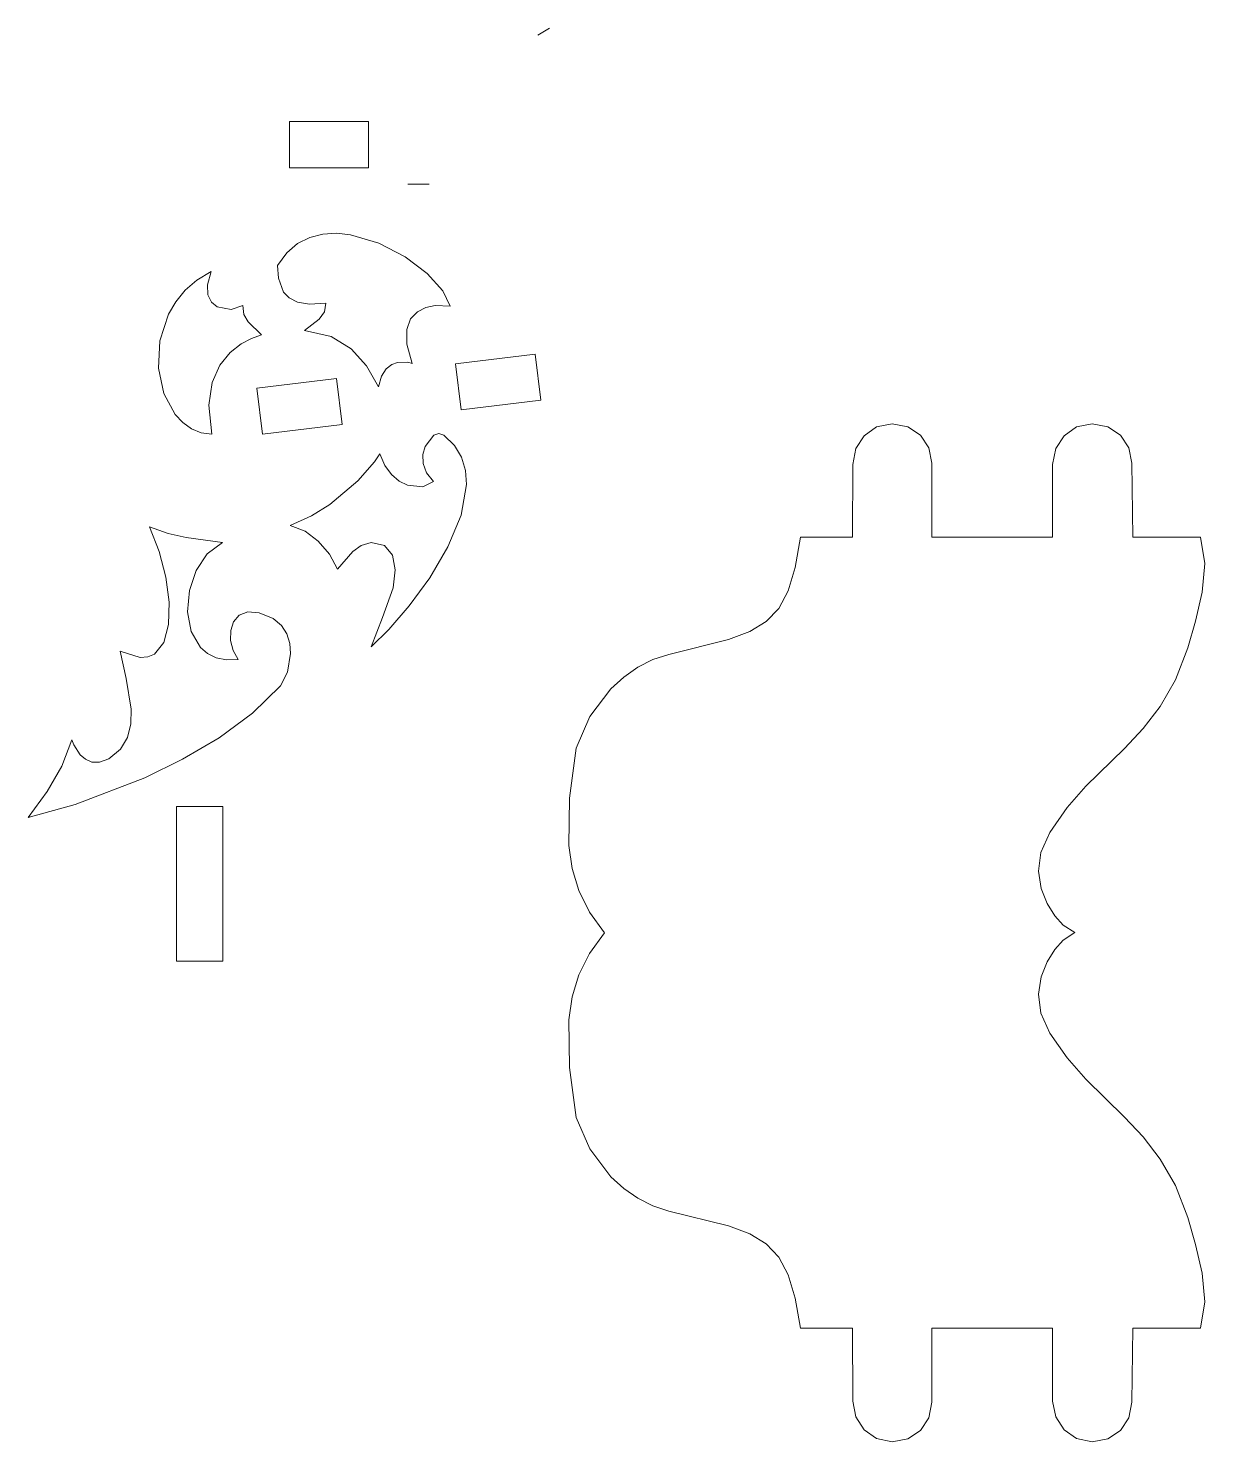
# Model space of a CAD drawing. Header units: millimetres. Extents: x -177 to 176, y -151 to 151.
# Drawn here: x 40.3 to 113.8, y 20.4 to 108.8 of the extents above; entities that cross this region are included whole.
import ezdxf

# ---------------------------------------------------------------- set-up
doc = ezdxf.new("R2010")
doc.units = ezdxf.units.MM
doc.header["$MEASUREMENT"] = 0
doc.layers.add('Camada 1', color=7, linetype='Continuous')
doc.layers.add('layer 1', color=7, linetype='Continuous')

msp = doc.modelspace()

# ---------------------------------------------------------------- linework, layer by layer
at = {"layer": 'Camada 1', "color": 1, "lineweight": 9}
msp.add_open_spline([(105.6952, 52.2707), (105.6952, 52.2707), (104.9719, 52.7441), (104.9719, 52.7441), (104.9719, 52.7441), (104.9719, 52.7441), (104.4567, 53.3242), (104.4567, 53.3242), (104.4567, 53.3242), (104.4567, 53.3242), (103.9652, 54.096), (103.9652, 54.096), (103.9652, 54.096), (103.9652, 54.096), (103.5923, 55.031), (103.5923, 55.031), (103.5923, 55.031), (103.5923, 55.031), (103.4322, 56.1016), (103.4322, 56.1016), (103.4322, 56.1016), (103.4322, 56.1016), (103.5796, 57.2791), (103.5796, 57.2791), (103.5796, 57.2791), (103.5796, 57.2791), (104.1289, 58.5357), (104.1289, 58.5357), (104.1289, 58.5357), (104.1289, 58.5357), (105.2171, 60.0903), (105.2171, 60.0903), (105.2171, 60.0903), (105.2171, 60.0903), (106.3877, 61.4201), (106.3877, 61.4201), (106.3877, 61.4201), (106.3877, 61.4201), (108.8068, 63.791), (108.8068, 63.791), (108.8068, 63.791), (108.8068, 63.791), (109.9695, 65.0248), (109.9695, 65.0248), (109.9695, 65.0248), (109.9695, 65.0248), (111.0439, 66.4195), (111.0439, 66.4195), (111.0439, 66.4195), (111.0439, 66.4195), (111.9872, 68.0711), (111.9872, 68.0711), (111.9872, 68.0711), (111.9872, 68.0711), (112.7567, 70.0762), (112.7567, 70.0762), (112.7567, 70.0762), (112.7567, 70.0762), (113.2501, 71.7568), (113.2501, 71.7568), (113.2501, 71.7568), (113.2501, 71.7568), (113.6615, 73.5552), (113.6615, 73.5552), (113.6615, 73.5552), (113.6615, 73.5552), (113.8198, 75.3452), (113.8198, 75.3452), (113.8198, 75.3452), (113.8198, 75.3452), (113.5535, 77.0003), (113.5535, 77.0003), (113.5535, 77.0003), (113.5535, 77.0003), (109.3219, 76.9961), (109.3219, 76.9961), (109.3219, 76.9961), (109.3219, 76.9961), (109.2569, 81.62), (109.2569, 81.62), (109.2569, 81.62), (109.2569, 81.62), (109.068, 82.5987), (109.068, 82.5987), (109.068, 82.5987), (109.068, 82.5987), (108.5469, 83.383), (108.5469, 83.383), (108.5469, 83.383), (108.5469, 83.383), (107.7625, 83.9042), (107.7625, 83.9042), (107.7625, 83.9042), (107.7625, 83.9042), (106.7841, 84.0933), (106.7841, 84.0933), (106.7841, 84.0933), (106.7841, 84.0933), (105.8053, 83.8935), (105.8053, 83.8935), (105.8053, 83.8935), (105.8053, 83.8935), (105.0211, 83.3486), (105.0211, 83.3486), (105.0211, 83.3486), (105.0211, 83.3486), (104.5001, 82.5408), (104.5001, 82.5408), (104.5001, 82.5408), (104.5001, 82.5408), (104.311, 81.5515), (104.311, 81.5515), (104.311, 81.5515), (104.311, 81.5515), (104.311, 77.0003), (104.311, 77.0003), (104.311, 77.0003), (104.311, 77.0003), (96.7546, 77.0003), (96.7546, 77.0003), (96.7546, 77.0003), (96.7546, 77.0003), (96.7546, 81.62), (96.7546, 81.62), (96.7546, 81.62), (96.7546, 81.62), (96.5658, 82.5987), (96.5658, 82.5987), (96.5658, 82.5987), (96.5658, 82.5987), (96.0446, 83.383), (96.0446, 83.383), (96.0446, 83.383), (96.0446, 83.383), (95.2605, 83.9042), (95.2605, 83.9042), (95.2605, 83.9042), (95.2605, 83.9042), (94.2816, 84.0933), (94.2816, 84.0933), (94.2816, 84.0933), (94.2816, 84.0933), (93.3032, 83.8935), (93.3032, 83.8935), (93.3032, 83.8935), (93.3032, 83.8935), (92.5188, 83.3486), (92.5188, 83.3486), (92.5188, 83.3486), (92.5188, 83.3486), (91.9978, 82.5408), (91.9978, 82.5408), (91.9978, 82.5408), (91.9978, 82.5408), (91.8089, 81.5515), (91.8089, 81.5515), (91.8089, 81.5515), (91.8089, 81.5515), (91.7916, 77.0003), (91.7916, 77.0003), (91.7916, 77.0003), (91.7916, 77.0003), (88.5492, 77.0003), (88.5492, 77.0003), (88.5492, 77.0003), (88.5492, 77.0003), (88.2164, 75.1098), (88.2164, 75.1098), (88.2164, 75.1098), (88.2164, 75.1098), (87.781, 73.6498), (87.781, 73.6498), (87.781, 73.6498), (87.781, 73.6498), (87.1944, 72.5442), (87.1944, 72.5442), (87.1944, 72.5442), (87.1944, 72.5442), (86.4086, 71.7172), (86.4086, 71.7172), (86.4086, 71.7172), (86.4086, 71.7172), (85.3751, 71.092), (85.3751, 71.092), (85.3751, 71.092), (85.3751, 71.092), (84.0457, 70.5921), (84.0457, 70.5921), (84.0457, 70.5921), (84.0457, 70.5921), (80.3061, 69.6642), (80.3061, 69.6642), (80.3061, 69.6642), (80.3061, 69.6642), (79.3108, 69.3466), (79.3108, 69.3466), (79.3108, 69.3466), (79.3108, 69.3466), (78.3677, 68.8689), (78.3677, 68.8689), (78.3677, 68.8689), (78.3677, 68.8689), (77.4897, 68.252), (77.4897, 68.252), (77.4897, 68.252), (77.4897, 68.252), (76.6888, 67.5169), (76.6888, 67.5169), (76.6888, 67.5169), (76.6888, 67.5169), (75.3689, 65.7753), (75.3689, 65.7753), (75.3689, 65.7753), (75.3689, 65.7753), (74.5083, 63.8113), (74.5083, 63.8113), (74.5083, 63.8113), (74.5083, 63.8113), (74.1075, 60.6857), (74.1075, 60.6857), (74.1075, 60.6857), (74.1075, 60.6857), (74.0619, 57.7082), (74.0619, 57.7082), (74.0619, 57.7082), (74.0619, 57.7082), (74.2707, 56.2802), (74.2707, 56.2802), (74.2707, 56.2802), (74.2707, 56.2802), (74.6859, 54.8955), (74.6859, 54.8955), (74.6859, 54.8955), (74.6859, 54.8955), (75.3475, 53.5563), (75.3475, 53.5563), (75.3475, 53.5563), (75.3475, 53.5563), (76.2943, 52.2644), (76.2943, 52.2644), (76.2943, 52.2644), (76.2943, 52.2644), (75.3475, 50.9721), (75.3475, 50.9721), (75.3475, 50.9721), (75.3475, 50.9721), (74.6859, 49.6316), (74.6859, 49.6316), (74.6859, 49.6316), (74.6859, 49.6316), (74.2707, 48.2452), (74.2707, 48.2452), (74.2707, 48.2452), (74.2707, 48.2452), (74.0619, 46.8153), (74.0619, 46.8153), (74.0619, 46.8153), (74.0619, 46.8153), (74.1075, 43.8342), (74.1075, 43.8342), (74.1075, 43.8342), (74.1075, 43.8342), (74.5083, 40.7067), (74.5083, 40.7067), (74.5083, 40.7067), (74.5083, 40.7067), (75.3689, 38.7427), (75.3689, 38.7427), (75.3689, 38.7427), (75.3689, 38.7427), (76.6888, 37.0012), (76.6888, 37.0012), (76.6888, 37.0012), (76.6888, 37.0012), (77.4897, 36.2661), (77.4897, 36.2661), (77.4897, 36.2661), (77.4897, 36.2661), (78.3677, 35.6494), (78.3677, 35.6494), (78.3677, 35.6494), (78.3677, 35.6494), (79.3108, 35.1716), (79.3108, 35.1716), (79.3108, 35.1716), (79.3108, 35.1716), (80.3061, 34.854), (80.3061, 34.854), (80.3061, 34.854), (80.3061, 34.854), (84.0457, 33.9262), (84.0457, 33.9262), (84.0457, 33.9262), (84.0457, 33.9262), (85.3751, 33.4263), (85.3751, 33.4263), (85.3751, 33.4263), (85.3751, 33.4263), (86.4086, 32.8011), (86.4086, 32.8011), (86.4086, 32.8011), (86.4086, 32.8011), (87.1944, 31.9739), (87.1944, 31.9739), (87.1944, 31.9739), (87.1944, 31.9739), (87.781, 30.8685), (87.781, 30.8685), (87.781, 30.8685), (87.781, 30.8685), (88.2164, 29.4084), (88.2164, 29.4084), (88.2164, 29.4084), (88.2164, 29.4084), (88.5492, 27.5177), (88.5492, 27.5177), (88.5492, 27.5177), (88.5492, 27.5177), (91.7916, 27.5177), (91.7916, 27.5177), (91.7916, 27.5177), (91.7916, 27.5177), (91.8089, 22.9667), (91.8089, 22.9667), (91.8089, 22.9667), (91.8089, 22.9667), (91.9978, 21.9775), (91.9978, 21.9775), (91.9978, 21.9775), (91.9978, 21.9775), (92.5188, 21.1695), (92.5188, 21.1695), (92.5188, 21.1695), (92.5188, 21.1695), (93.3032, 20.6249), (93.3032, 20.6249), (93.3032, 20.6249), (93.3032, 20.6249), (94.2816, 20.425), (94.2816, 20.425), (94.2816, 20.425), (94.2816, 20.425), (95.2605, 20.614), (95.2605, 20.614), (95.2605, 20.614), (95.2605, 20.614), (96.0446, 21.135), (96.0446, 21.135), (96.0446, 21.135), (96.0446, 21.135), (96.5658, 21.9195), (96.5658, 21.9195), (96.5658, 21.9195), (96.5658, 21.9195), (96.7546, 22.898), (96.7546, 22.898), (96.7546, 22.898), (96.7546, 22.898), (96.7546, 27.5177), (96.7546, 27.5177), (96.7546, 27.5177), (96.7546, 27.5177), (104.311, 27.5177), (104.311, 27.5177), (104.311, 27.5177), (104.311, 27.5177), (104.311, 22.9667), (104.311, 22.9667), (104.311, 22.9667), (104.311, 22.9667), (104.5001, 21.9775), (104.5001, 21.9775), (104.5001, 21.9775), (104.5001, 21.9775), (105.0211, 21.1695), (105.0211, 21.1695), (105.0211, 21.1695), (105.0211, 21.1695), (105.8053, 20.6249), (105.8053, 20.6249), (105.8053, 20.6249), (105.8053, 20.6249), (106.7841, 20.425), (106.7841, 20.425), (106.7841, 20.425), (106.7841, 20.425), (107.7625, 20.614), (107.7625, 20.614), (107.7625, 20.614), (107.7625, 20.614), (108.5469, 21.135), (108.5469, 21.135), (108.5469, 21.135), (108.5469, 21.135), (109.068, 21.9195), (109.068, 21.9195), (109.068, 21.9195), (109.068, 21.9195), (109.2569, 22.898), (109.2569, 22.898), (109.2569, 22.898), (109.2569, 22.898), (109.3219, 27.522), (109.3219, 27.522), (109.3219, 27.522), (109.3219, 27.522), (113.5535, 27.5177), (113.5535, 27.5177), (113.5535, 27.5177), (113.5535, 27.5177), (113.8198, 29.1728), (113.8198, 29.1728), (113.8198, 29.1728), (113.8198, 29.1728), (113.6615, 30.9627), (113.6615, 30.9627), (113.6615, 30.9627), (113.6615, 30.9627), (113.2501, 32.7613), (113.2501, 32.7613), (113.2501, 32.7613), (113.2501, 32.7613), (112.7567, 34.442), (112.7567, 34.442), (112.7567, 34.442), (112.7567, 34.442), (111.9872, 36.4471), (111.9872, 36.4471), (111.9872, 36.4471), (111.9872, 36.4471), (111.0439, 38.0988), (111.0439, 38.0988), (111.0439, 38.0988), (111.0439, 38.0988), (109.9695, 39.4933), (109.9695, 39.4933), (109.9695, 39.4933), (109.9695, 39.4933), (108.8068, 40.7271), (108.8068, 40.7271), (108.8068, 40.7271), (108.8068, 40.7271), (106.3877, 43.0979), (106.3877, 43.0979), (106.3877, 43.0979), (106.3877, 43.0979), (105.2171, 44.4279), (105.2171, 44.4279), (105.2171, 44.4279), (105.2171, 44.4279), (104.1289, 45.9824), (104.1289, 45.9824), (104.1289, 45.9824), (104.1289, 45.9824), (103.5796, 47.24), (103.5796, 47.24), (103.5796, 47.24), (103.5796, 47.24), (103.4322, 48.4202), (103.4322, 48.4202), (103.4322, 48.4202), (103.4322, 48.4202), (103.5923, 49.4944), (103.5923, 49.4944), (103.5923, 49.4944), (103.5923, 49.4944), (103.9652, 50.434), (103.9652, 50.434), (103.9652, 50.434), (103.9652, 50.434), (104.4567, 51.21), (104.4567, 51.21), (104.4567, 51.21), (104.4567, 51.21), (104.9719, 51.794), (104.9719, 51.794), (104.9719, 51.794), (104.9719, 51.794), (105.6952, 52.2707), (105.6952, 52.2707), (105.6952, 52.2707), (105.6952, 52.2707), (105.6952, 52.2707), (105.6952, 52.2707)], degree=3, knots=[0, 0, 0, 0, 0.0081967, 0.0081967, 0.0081967, 0.0081967, 0.0163934, 0.0163934, 0.0163934, 0.0163934, 0.0245902, 0.0245902, 0.0245902, 0.0245902, 0.0327869, 0.0327869, 0.0327869, 0.0327869, 0.0409836, 0.0409836, 0.0409836, 0.0409836, 0.0491803, 0.0491803, 0.0491803, 0.0491803, 0.057377, 0.057377, 0.057377, 0.057377, 0.0655738, 0.0655738, 0.0655738, 0.0655738, 0.0737705, 0.0737705, 0.0737705, 0.0737705, 0.0819672, 0.0819672, 0.0819672, 0.0819672, 0.0901639, 0.0901639, 0.0901639, 0.0901639, 0.0983607, 0.0983607, 0.0983607, 0.0983607, 0.1065574, 0.1065574, 0.1065574, 0.1065574, 0.1147541, 0.1147541, 0.1147541, 0.1147541, 0.1229508, 0.1229508, 0.1229508, 0.1229508, 0.1311475, 0.1311475, 0.1311475, 0.1311475, 0.1393443, 0.1393443, 0.1393443, 0.1393443, 0.147541, 0.147541, 0.147541, 0.147541, 0.1557377, 0.1557377, 0.1557377, 0.1557377, 0.1639344, 0.1639344, 0.1639344, 0.1639344, 0.1721311, 0.1721311, 0.1721311, 0.1721311, 0.1803279, 0.1803279, 0.1803279, 0.1803279, 0.1885246, 0.1885246, 0.1885246, 0.1885246, 0.1967213, 0.1967213, 0.1967213, 0.1967213, 0.204918, 0.204918, 0.204918, 0.204918, 0.2131148, 0.2131148, 0.2131148, 0.2131148, 0.2213115, 0.2213115, 0.2213115, 0.2213115, 0.2295082, 0.2295082, 0.2295082, 0.2295082, 0.2377049, 0.2377049, 0.2377049, 0.2377049, 0.2459016, 0.2459016, 0.2459016, 0.2459016, 0.2540984, 0.2540984, 0.2540984, 0.2540984, 0.2622951, 0.2622951, 0.2622951, 0.2622951, 0.2704918, 0.2704918, 0.2704918, 0.2704918, 0.2786885, 0.2786885, 0.2786885, 0.2786885, 0.2868852, 0.2868852, 0.2868852, 0.2868852, 0.295082, 0.295082, 0.295082, 0.295082, 0.3032787, 0.3032787, 0.3032787, 0.3032787, 0.3114754, 0.3114754, 0.3114754, 0.3114754, 0.3196721, 0.3196721, 0.3196721, 0.3196721, 0.3278689, 0.3278689, 0.3278689, 0.3278689, 0.3360656, 0.3360656, 0.3360656, 0.3360656, 0.3442623, 0.3442623, 0.3442623, 0.3442623, 0.352459, 0.352459, 0.352459, 0.352459, 0.3606557, 0.3606557, 0.3606557, 0.3606557, 0.3688525, 0.3688525, 0.3688525, 0.3688525, 0.3770492, 0.3770492, 0.3770492, 0.3770492, 0.3852459, 0.3852459, 0.3852459, 0.3852459, 0.3934426, 0.3934426, 0.3934426, 0.3934426, 0.4016393, 0.4016393, 0.4016393, 0.4016393, 0.4098361, 0.4098361, 0.4098361, 0.4098361, 0.4180328, 0.4180328, 0.4180328, 0.4180328, 0.4262295, 0.4262295, 0.4262295, 0.4262295, 0.4344262, 0.4344262, 0.4344262, 0.4344262, 0.442623, 0.442623, 0.442623, 0.442623, 0.4508197, 0.4508197, 0.4508197, 0.4508197, 0.4590164, 0.4590164, 0.4590164, 0.4590164, 0.4672131, 0.4672131, 0.4672131, 0.4672131, 0.4754098, 0.4754098, 0.4754098, 0.4754098, 0.4836066, 0.4836066, 0.4836066, 0.4836066, 0.4918033, 0.4918033, 0.4918033, 0.4918033, 0.5, 0.5, 0.5, 0.5, 0.5081967, 0.5081967, 0.5081967, 0.5081967, 0.5163934, 0.5163934, 0.5163934, 0.5163934, 0.5245902, 0.5245902, 0.5245902, 0.5245902, 0.5327869, 0.5327869, 0.5327869, 0.5327869, 0.5409836, 0.5409836, 0.5409836, 0.5409836, 0.5491803, 0.5491803, 0.5491803, 0.5491803, 0.557377, 0.557377, 0.557377, 0.557377, 0.5655738, 0.5655738, 0.5655738, 0.5655738, 0.5737705, 0.5737705, 0.5737705, 0.5737705, 0.5819672, 0.5819672, 0.5819672, 0.5819672, 0.5901639, 0.5901639, 0.5901639, 0.5901639, 0.5983607, 0.5983607, 0.5983607, 0.5983607, 0.6065574, 0.6065574, 0.6065574, 0.6065574, 0.6147541, 0.6147541, 0.6147541, 0.6147541, 0.6229508, 0.6229508, 0.6229508, 0.6229508, 0.6311475, 0.6311475, 0.6311475, 0.6311475, 0.6393443, 0.6393443, 0.6393443, 0.6393443, 0.647541, 0.647541, 0.647541, 0.647541, 0.6557377, 0.6557377, 0.6557377, 0.6557377, 0.6639344, 0.6639344, 0.6639344, 0.6639344, 0.6721311, 0.6721311, 0.6721311, 0.6721311, 0.6803279, 0.6803279, 0.6803279, 0.6803279, 0.6885246, 0.6885246, 0.6885246, 0.6885246, 0.6967213, 0.6967213, 0.6967213, 0.6967213, 0.704918, 0.704918, 0.704918, 0.704918, 0.7131148, 0.7131148, 0.7131148, 0.7131148, 0.7213115, 0.7213115, 0.7213115, 0.7213115, 0.7295082, 0.7295082, 0.7295082, 0.7295082, 0.7377049, 0.7377049, 0.7377049, 0.7377049, 0.7459016, 0.7459016, 0.7459016, 0.7459016, 0.7540984, 0.7540984, 0.7540984, 0.7540984, 0.7622951, 0.7622951, 0.7622951, 0.7622951, 0.7704918, 0.7704918, 0.7704918, 0.7704918, 0.7786885, 0.7786885, 0.7786885, 0.7786885, 0.7868852, 0.7868852, 0.7868852, 0.7868852, 0.795082, 0.795082, 0.795082, 0.795082, 0.8032787, 0.8032787, 0.8032787, 0.8032787, 0.8114754, 0.8114754, 0.8114754, 0.8114754, 0.8196721, 0.8196721, 0.8196721, 0.8196721, 0.8278689, 0.8278689, 0.8278689, 0.8278689, 0.8360656, 0.8360656, 0.8360656, 0.8360656, 0.8442623, 0.8442623, 0.8442623, 0.8442623, 0.852459, 0.852459, 0.852459, 0.852459, 0.8606557, 0.8606557, 0.8606557, 0.8606557, 0.8688525, 0.8688525, 0.8688525, 0.8688525, 0.8770492, 0.8770492, 0.8770492, 0.8770492, 0.8852459, 0.8852459, 0.8852459, 0.8852459, 0.8934426, 0.8934426, 0.8934426, 0.8934426, 0.9016393, 0.9016393, 0.9016393, 0.9016393, 0.9098361, 0.9098361, 0.9098361, 0.9098361, 0.9180328, 0.9180328, 0.9180328, 0.9180328, 0.9262295, 0.9262295, 0.9262295, 0.9262295, 0.9344262, 0.9344262, 0.9344262, 0.9344262, 0.942623, 0.942623, 0.942623, 0.942623, 0.9508197, 0.9508197, 0.9508197, 0.9508197, 0.9590164, 0.9590164, 0.9590164, 0.9590164, 0.9672131, 0.9672131, 0.9672131, 0.9672131, 0.9754098, 0.9754098, 0.9754098, 0.9754098, 0.9836066, 0.9836066, 0.9836066, 0.9836066, 1, 1, 1, 1], dxfattribs=at)
at = {"layer": 'layer 1', "color": 1, "lineweight": 9}
for points in [[(72.1301, 108.3915), (72.1301, 108.3915), (72.8443, 108.8312), (72.8443, 108.8312)], [(63.9976, 99.078), (63.9976, 99.078), (65.3165, 99.078), (65.3165, 99.078)]]:
    msp.add_open_spline(points, degree=3, dxfattribs=at)
for points, knots in [([(56.594, 100.099), (56.594, 100.099), (61.5378, 100.099), (61.5378, 100.099), (61.5378, 100.099), (61.5378, 100.099), (61.5378, 102.9955), (61.5378, 102.9955), (61.5378, 102.9955), (61.5378, 102.9955), (56.594, 102.9955), (56.594, 102.9955), (56.594, 102.9955), (56.594, 102.9955), (56.594, 100.099), (56.594, 100.099), (56.594, 100.099), (56.594, 100.099), (56.594, 100.099), (56.594, 100.099)], [0, 0, 0, 0, 0.1666667, 0.1666667, 0.1666667, 0.1666667, 0.3333333, 0.3333333, 0.3333333, 0.3333333, 0.5, 0.5, 0.5, 0.5, 0.6666667, 0.6666667, 0.6666667, 0.6666667, 1, 1, 1, 1]), ([(57.5413, 89.929), (57.5413, 89.929), (59.1914, 89.5433), (59.1914, 89.5433), (59.1914, 89.5433), (59.1914, 89.5433), (60.4481, 88.7832), (60.4481, 88.7832), (60.4481, 88.7832), (60.4481, 88.7832), (61.4054, 87.7171), (61.4054, 87.7171), (61.4054, 87.7171), (61.4054, 87.7171), (62.1568, 86.4123), (62.1568, 86.4123), (62.1568, 86.4123), (62.1568, 86.4123), (62.3514, 87.082), (62.3514, 87.082), (62.3514, 87.082), (62.3514, 87.082), (62.6398, 87.532), (62.6398, 87.532), (62.6398, 87.532), (62.6398, 87.532), (62.9849, 87.8023), (62.9849, 87.8023), (62.9849, 87.8023), (62.9849, 87.8023), (63.35, 87.9335), (63.35, 87.9335), (63.35, 87.9335), (63.35, 87.9335), (63.9928, 87.9384), (63.9928, 87.9384), (63.9928, 87.9384), (63.9928, 87.9384), (64.2723, 87.8686), (64.2723, 87.8686), (64.2723, 87.8686), (64.2723, 87.8686), (63.9324, 89.0691), (63.9324, 89.0691), (63.9324, 89.0691), (63.9324, 89.0691), (63.9214, 89.9848), (63.9214, 89.9848), (63.9214, 89.9848), (63.9214, 89.9848), (64.1656, 90.6506), (64.1656, 90.6506), (64.1656, 90.6506), (64.1656, 90.6506), (64.5911, 91.1011), (64.5911, 91.1011), (64.5911, 91.1011), (64.5911, 91.1011), (65.1248, 91.3705), (65.1248, 91.3705), (65.1248, 91.3705), (65.1248, 91.3705), (65.6925, 91.4939), (65.6925, 91.4939), (65.6925, 91.4939), (65.6925, 91.4939), (66.6352, 91.4401), (66.6352, 91.4401), (66.6352, 91.4401), (66.6352, 91.4401), (66.19, 92.4106), (66.19, 92.4106), (66.19, 92.4106), (66.19, 92.4106), (65.2033, 93.4924), (65.2033, 93.4924), (65.2033, 93.4924), (65.2033, 93.4924), (63.8168, 94.5371), (63.8168, 94.5371), (63.8168, 94.5371), (63.8168, 94.5371), (62.1718, 95.3957), (62.1718, 95.3957), (62.1718, 95.3957), (62.1718, 95.3957), (60.41, 95.9195), (60.41, 95.9195), (60.41, 95.9195), (60.41, 95.9195), (59.5294, 96.0094), (59.5294, 96.0094), (59.5294, 96.0094), (59.5294, 96.0094), (58.6727, 95.9597), (58.6727, 95.9597), (58.6727, 95.9597), (58.6727, 95.9597), (57.8575, 95.7522), (57.8575, 95.7522), (57.8575, 95.7522), (57.8575, 95.7522), (57.1015, 95.368), (57.1015, 95.368), (57.1015, 95.368), (57.1015, 95.368), (56.4224, 94.7886), (56.4224, 94.7886), (56.4224, 94.7886), (56.4224, 94.7886), (55.8379, 93.9953), (55.8379, 93.9953), (55.8379, 93.9953), (55.8379, 93.9953), (55.9011, 93.1951), (55.9011, 93.1951), (55.9011, 93.1951), (55.9011, 93.1951), (56.2171, 92.324), (56.2171, 92.324), (56.2171, 92.324), (56.2171, 92.324), (56.5677, 91.9607), (56.5677, 91.9607), (56.5677, 91.9607), (56.5677, 91.9607), (57.0991, 91.698), (57.0991, 91.698), (57.0991, 91.698), (57.0991, 91.698), (57.8501, 91.5753), (57.8501, 91.5753), (57.8501, 91.5753), (57.8501, 91.5753), (58.86, 91.6325), (58.86, 91.6325), (58.86, 91.6325), (58.86, 91.6325), (58.7777, 91.092), (58.7777, 91.092), (58.7777, 91.092), (58.7777, 91.092), (58.448, 90.6468), (58.448, 90.6468), (58.448, 90.6468), (58.448, 90.6468), (57.5413, 89.929), (57.5413, 89.929), (57.5413, 89.929), (57.5413, 89.929), (57.5413, 89.929), (57.5413, 89.929)], [0, 0, 0, 0, 0.025641, 0.025641, 0.025641, 0.025641, 0.0512821, 0.0512821, 0.0512821, 0.0512821, 0.0769231, 0.0769231, 0.0769231, 0.0769231, 0.1025641, 0.1025641, 0.1025641, 0.1025641, 0.1282051, 0.1282051, 0.1282051, 0.1282051, 0.1538462, 0.1538462, 0.1538462, 0.1538462, 0.1794872, 0.1794872, 0.1794872, 0.1794872, 0.2051282, 0.2051282, 0.2051282, 0.2051282, 0.2307692, 0.2307692, 0.2307692, 0.2307692, 0.2564103, 0.2564103, 0.2564103, 0.2564103, 0.2820513, 0.2820513, 0.2820513, 0.2820513, 0.3076923, 0.3076923, 0.3076923, 0.3076923, 0.3333333, 0.3333333, 0.3333333, 0.3333333, 0.3589744, 0.3589744, 0.3589744, 0.3589744, 0.3846154, 0.3846154, 0.3846154, 0.3846154, 0.4102564, 0.4102564, 0.4102564, 0.4102564, 0.4358974, 0.4358974, 0.4358974, 0.4358974, 0.4615385, 0.4615385, 0.4615385, 0.4615385, 0.4871795, 0.4871795, 0.4871795, 0.4871795, 0.5128205, 0.5128205, 0.5128205, 0.5128205, 0.5384615, 0.5384615, 0.5384615, 0.5384615, 0.5641026, 0.5641026, 0.5641026, 0.5641026, 0.5897436, 0.5897436, 0.5897436, 0.5897436, 0.6153846, 0.6153846, 0.6153846, 0.6153846, 0.6410256, 0.6410256, 0.6410256, 0.6410256, 0.6666667, 0.6666667, 0.6666667, 0.6666667, 0.6923077, 0.6923077, 0.6923077, 0.6923077, 0.7179487, 0.7179487, 0.7179487, 0.7179487, 0.7435897, 0.7435897, 0.7435897, 0.7435897, 0.7692308, 0.7692308, 0.7692308, 0.7692308, 0.7948718, 0.7948718, 0.7948718, 0.7948718, 0.8205128, 0.8205128, 0.8205128, 0.8205128, 0.8461538, 0.8461538, 0.8461538, 0.8461538, 0.8717949, 0.8717949, 0.8717949, 0.8717949, 0.8974359, 0.8974359, 0.8974359, 0.8974359, 0.9230769, 0.9230769, 0.9230769, 0.9230769, 0.9487179, 0.9487179, 0.9487179, 0.9487179, 1, 1, 1, 1]), ([(54.8488, 89.6544), (54.8488, 89.6544), (54.0005, 90.4613), (54.0005, 90.4613), (54.0005, 90.4613), (54.0005, 90.4613), (53.74, 90.9255), (53.74, 90.9255), (53.74, 90.9255), (53.74, 90.9255), (53.6674, 91.4951), (53.6674, 91.4951), (53.6674, 91.4951), (53.6674, 91.4951), (52.9548, 91.2397), (52.9548, 91.2397), (52.9548, 91.2397), (52.9548, 91.2397), (52.0734, 91.4136), (52.0734, 91.4136), (52.0734, 91.4136), (52.0734, 91.4136), (51.7167, 91.7053), (51.7167, 91.7053), (51.7167, 91.7053), (51.7167, 91.7053), (51.4945, 92.1571), (51.4945, 92.1571), (51.4945, 92.1571), (51.4945, 92.1571), (51.4657, 92.7864), (51.4657, 92.7864), (51.4657, 92.7864), (51.4657, 92.7864), (51.6893, 93.6106), (51.6893, 93.6106), (51.6893, 93.6106), (51.6893, 93.6106), (50.8076, 93.0774), (50.8076, 93.0774), (50.8076, 93.0774), (50.8076, 93.0774), (50.073, 92.4437), (50.073, 92.4437), (50.073, 92.4437), (50.073, 92.4437), (49.4797, 91.7282), (49.4797, 91.7282), (49.4797, 91.7282), (49.4797, 91.7282), (49.021, 90.9497), (49.021, 90.9497), (49.021, 90.9497), (49.021, 90.9497), (48.4823, 89.2767), (48.4823, 89.2767), (48.4823, 89.2767), (48.4823, 89.2767), (48.4073, 87.5741), (48.4073, 87.5741), (48.4073, 87.5741), (48.4073, 87.5741), (48.7462, 85.9908), (48.7462, 85.9908), (48.7462, 85.9908), (48.7462, 85.9908), (49.4487, 84.6756), (49.4487, 84.6756), (49.4487, 84.6756), (49.4487, 84.6756), (49.9208, 84.1652), (49.9208, 84.1652), (49.9208, 84.1652), (49.9208, 84.1652), (50.4647, 83.7775), (50.4647, 83.7775), (50.4647, 83.7775), (50.4647, 83.7775), (51.0746, 83.5313), (51.0746, 83.5313), (51.0746, 83.5313), (51.0746, 83.5313), (51.7444, 83.4453), (51.7444, 83.4453), (51.7444, 83.4453), (51.7444, 83.4453), (51.5594, 85.2498), (51.5594, 85.2498), (51.5594, 85.2498), (51.5594, 85.2498), (51.7615, 86.6751), (51.7615, 86.6751), (51.7615, 86.6751), (51.7615, 86.6751), (52.2393, 87.7637), (52.2393, 87.7637), (52.2393, 87.7637), (52.2393, 87.7637), (52.8807, 88.5584), (52.8807, 88.5584), (52.8807, 88.5584), (52.8807, 88.5584), (53.5742, 89.1021), (53.5742, 89.1021), (53.5742, 89.1021), (53.5742, 89.1021), (54.2078, 89.4375), (54.2078, 89.4375), (54.2078, 89.4375), (54.2078, 89.4375), (54.8488, 89.6544), (54.8488, 89.6544), (54.8488, 89.6544), (54.8488, 89.6544), (54.8488, 89.6544), (54.8488, 89.6544)], [0, 0, 0, 0, 0.0333333, 0.0333333, 0.0333333, 0.0333333, 0.0666667, 0.0666667, 0.0666667, 0.0666667, 0.1, 0.1, 0.1, 0.1, 0.1333333, 0.1333333, 0.1333333, 0.1333333, 0.1666667, 0.1666667, 0.1666667, 0.1666667, 0.2, 0.2, 0.2, 0.2, 0.2333333, 0.2333333, 0.2333333, 0.2333333, 0.2666667, 0.2666667, 0.2666667, 0.2666667, 0.3, 0.3, 0.3, 0.3, 0.3333333, 0.3333333, 0.3333333, 0.3333333, 0.3666667, 0.3666667, 0.3666667, 0.3666667, 0.4, 0.4, 0.4, 0.4, 0.4333333, 0.4333333, 0.4333333, 0.4333333, 0.4666667, 0.4666667, 0.4666667, 0.4666667, 0.5, 0.5, 0.5, 0.5, 0.5333333, 0.5333333, 0.5333333, 0.5333333, 0.5666667, 0.5666667, 0.5666667, 0.5666667, 0.6, 0.6, 0.6, 0.6, 0.6333333, 0.6333333, 0.6333333, 0.6333333, 0.6666667, 0.6666667, 0.6666667, 0.6666667, 0.7, 0.7, 0.7, 0.7, 0.7333333, 0.7333333, 0.7333333, 0.7333333, 0.7666667, 0.7666667, 0.7666667, 0.7666667, 0.8, 0.8, 0.8, 0.8, 0.8333333, 0.8333333, 0.8333333, 0.8333333, 0.8666667, 0.8666667, 0.8666667, 0.8666667, 0.9, 0.9, 0.9, 0.9, 0.9333333, 0.9333333, 0.9333333, 0.9333333, 1, 1, 1, 1]), ([(71.9575, 88.452), (71.9575, 88.452), (66.9835, 87.8421), (66.9835, 87.8421), (66.9835, 87.8421), (66.9835, 87.8421), (67.3362, 84.9667), (67.3362, 84.9667), (67.3362, 84.9667), (67.3362, 84.9667), (72.3101, 85.5766), (72.3101, 85.5766), (72.3101, 85.5766), (72.3101, 85.5766), (71.9575, 88.452), (71.9575, 88.452), (71.9575, 88.452), (71.9575, 88.452), (71.9575, 88.452), (71.9575, 88.452)], [0, 0, 0, 0, 0.1666667, 0.1666667, 0.1666667, 0.1666667, 0.3333333, 0.3333333, 0.3333333, 0.3333333, 0.5, 0.5, 0.5, 0.5, 0.6666667, 0.6666667, 0.6666667, 0.6666667, 1, 1, 1, 1]), ([(59.5309, 86.9281), (59.5309, 86.9281), (54.5572, 86.3183), (54.5572, 86.3183), (54.5572, 86.3183), (54.5572, 86.3183), (54.9097, 83.443), (54.9097, 83.443), (54.9097, 83.443), (54.9097, 83.443), (59.8836, 84.0528), (59.8836, 84.0528), (59.8836, 84.0528), (59.8836, 84.0528), (59.5309, 86.9281), (59.5309, 86.9281), (59.5309, 86.9281), (59.5309, 86.9281), (59.5309, 86.9281), (59.5309, 86.9281)], [0, 0, 0, 0, 0.1666667, 0.1666667, 0.1666667, 0.1666667, 0.3333333, 0.3333333, 0.3333333, 0.3333333, 0.5, 0.5, 0.5, 0.5, 0.6666667, 0.6666667, 0.6666667, 0.6666667, 1, 1, 1, 1]), ([(56.6346, 77.7306), (56.6346, 77.7306), (57.5656, 77.3791), (57.5656, 77.3791), (57.5656, 77.3791), (57.5656, 77.3791), (58.3964, 76.7519), (58.3964, 76.7519), (58.3964, 76.7519), (58.3964, 76.7519), (59.0879, 75.934), (59.0879, 75.934), (59.0879, 75.934), (59.0879, 75.934), (59.6018, 75.0107), (59.6018, 75.0107), (59.6018, 75.0107), (59.6018, 75.0107), (60.5531, 76.1131), (60.5531, 76.1131), (60.5531, 76.1131), (60.5531, 76.1131), (61.0738, 76.4904), (61.0738, 76.4904), (61.0738, 76.4904), (61.0738, 76.4904), (61.69, 76.659), (61.69, 76.659), (61.69, 76.659), (61.69, 76.659), (62.5247, 76.477), (62.5247, 76.477), (62.5247, 76.477), (62.5247, 76.477), (63.0265, 75.8765), (63.0265, 75.8765), (63.0265, 75.8765), (63.0265, 75.8765), (63.2045, 74.9596), (63.2045, 74.9596), (63.2045, 74.9596), (63.2045, 74.9596), (63.0673, 73.8283), (63.0673, 73.8283), (63.0673, 73.8283), (63.0673, 73.8283), (62.4088, 71.9803), (62.4088, 71.9803), (62.4088, 71.9803), (62.4088, 71.9803), (61.69, 70.1477), (61.69, 70.1477), (61.69, 70.1477), (61.69, 70.1477), (62.7982, 71.2177), (62.7982, 71.2177), (62.7982, 71.2177), (62.7982, 71.2177), (64.0779, 72.6979), (64.0779, 72.6979), (64.0779, 72.6979), (64.0779, 72.6979), (65.3662, 74.4668), (65.3662, 74.4668), (65.3662, 74.4668), (65.3662, 74.4668), (66.5009, 76.4029), (66.5009, 76.4029), (66.5009, 76.4029), (66.5009, 76.4029), (67.3194, 78.3847), (67.3194, 78.3847), (67.3194, 78.3847), (67.3194, 78.3847), (67.6587, 80.2909), (67.6587, 80.2909), (67.6587, 80.2909), (67.6587, 80.2909), (67.5981, 81.1774), (67.5981, 81.1774), (67.5981, 81.1774), (67.5981, 81.1774), (67.3567, 81.9998), (67.3567, 81.9998), (67.3567, 81.9998), (67.3567, 81.9998), (66.9142, 82.7424), (66.9142, 82.7424), (66.9142, 82.7424), (66.9142, 82.7424), (66.2505, 83.3898), (66.2505, 83.3898), (66.2505, 83.3898), (66.2505, 83.3898), (65.9368, 83.4923), (65.9368, 83.4923), (65.9368, 83.4923), (65.9368, 83.4923), (65.608, 83.3808), (65.608, 83.3808), (65.608, 83.3808), (65.608, 83.3808), (65.068, 82.6768), (65.068, 82.6768), (65.068, 82.6768), (65.068, 82.6768), (64.9376, 82.1653), (64.9376, 82.1653), (64.9376, 82.1653), (64.9376, 82.1653), (64.9544, 81.6016), (64.9544, 81.6016), (64.9544, 81.6016), (64.9544, 81.6016), (65.1588, 81.0256), (65.1588, 81.0256), (65.1588, 81.0256), (65.1588, 81.0256), (65.5912, 80.4779), (65.5912, 80.4779), (65.5912, 80.4779), (65.5912, 80.4779), (64.9328, 80.1493), (64.9328, 80.1493), (64.9328, 80.1493), (64.9328, 80.1493), (63.9683, 80.2614), (63.9683, 80.2614), (63.9683, 80.2614), (63.9683, 80.2614), (63.4586, 80.5137), (63.4586, 80.5137), (63.4586, 80.5137), (63.4586, 80.5137), (62.9772, 80.9141), (62.9772, 80.9141), (62.9772, 80.9141), (62.9772, 80.9141), (62.5592, 81.4751), (62.5592, 81.4751), (62.5592, 81.4751), (62.5592, 81.4751), (62.2394, 82.2088), (62.2394, 82.2088), (62.2394, 82.2088), (62.2394, 82.2088), (61.9011, 81.7136), (61.9011, 81.7136), (61.9011, 81.7136), (61.9011, 81.7136), (60.8704, 80.5153), (60.8704, 80.5153), (60.8704, 80.5153), (60.8704, 80.5153), (59.1231, 79.0442), (59.1231, 79.0442), (59.1231, 79.0442), (59.1231, 79.0442), (57.9729, 78.3408), (57.9729, 78.3408), (57.9729, 78.3408), (57.9729, 78.3408), (56.6346, 77.7306), (56.6346, 77.7306), (56.6346, 77.7306), (56.6346, 77.7306), (56.6346, 77.7306), (56.6346, 77.7306)], [0, 0, 0, 0, 0.0232558, 0.0232558, 0.0232558, 0.0232558, 0.0465116, 0.0465116, 0.0465116, 0.0465116, 0.0697674, 0.0697674, 0.0697674, 0.0697674, 0.0930233, 0.0930233, 0.0930233, 0.0930233, 0.1162791, 0.1162791, 0.1162791, 0.1162791, 0.1395349, 0.1395349, 0.1395349, 0.1395349, 0.1627907, 0.1627907, 0.1627907, 0.1627907, 0.1860465, 0.1860465, 0.1860465, 0.1860465, 0.2093023, 0.2093023, 0.2093023, 0.2093023, 0.2325581, 0.2325581, 0.2325581, 0.2325581, 0.255814, 0.255814, 0.255814, 0.255814, 0.2790698, 0.2790698, 0.2790698, 0.2790698, 0.3023256, 0.3023256, 0.3023256, 0.3023256, 0.3255814, 0.3255814, 0.3255814, 0.3255814, 0.3488372, 0.3488372, 0.3488372, 0.3488372, 0.372093, 0.372093, 0.372093, 0.372093, 0.3953488, 0.3953488, 0.3953488, 0.3953488, 0.4186047, 0.4186047, 0.4186047, 0.4186047, 0.4418605, 0.4418605, 0.4418605, 0.4418605, 0.4651163, 0.4651163, 0.4651163, 0.4651163, 0.4883721, 0.4883721, 0.4883721, 0.4883721, 0.5116279, 0.5116279, 0.5116279, 0.5116279, 0.5348837, 0.5348837, 0.5348837, 0.5348837, 0.5581395, 0.5581395, 0.5581395, 0.5581395, 0.5813953, 0.5813953, 0.5813953, 0.5813953, 0.6046512, 0.6046512, 0.6046512, 0.6046512, 0.627907, 0.627907, 0.627907, 0.627907, 0.6511628, 0.6511628, 0.6511628, 0.6511628, 0.6744186, 0.6744186, 0.6744186, 0.6744186, 0.6976744, 0.6976744, 0.6976744, 0.6976744, 0.7209302, 0.7209302, 0.7209302, 0.7209302, 0.744186, 0.744186, 0.744186, 0.744186, 0.7674419, 0.7674419, 0.7674419, 0.7674419, 0.7906977, 0.7906977, 0.7906977, 0.7906977, 0.8139535, 0.8139535, 0.8139535, 0.8139535, 0.8372093, 0.8372093, 0.8372093, 0.8372093, 0.8604651, 0.8604651, 0.8604651, 0.8604651, 0.8837209, 0.8837209, 0.8837209, 0.8837209, 0.9069767, 0.9069767, 0.9069767, 0.9069767, 0.9302326, 0.9302326, 0.9302326, 0.9302326, 0.9534884, 0.9534884, 0.9534884, 0.9534884, 1, 1, 1, 1]), ([(47.8431, 77.6482), (47.8431, 77.6482), (48.4457, 76.1147), (48.4457, 76.1147), (48.4457, 76.1147), (48.4457, 76.1147), (48.8633, 74.5087), (48.8633, 74.5087), (48.8633, 74.5087), (48.8633, 74.5087), (49.0695, 72.9466), (49.0695, 72.9466), (49.0695, 72.9466), (49.0695, 72.9466), (49.0376, 71.5449), (49.0376, 71.5449), (49.0376, 71.5449), (49.0376, 71.5449), (48.7413, 70.4199), (48.7413, 70.4199), (48.7413, 70.4199), (48.7413, 70.4199), (48.1542, 69.6888), (48.1542, 69.6888), (48.1542, 69.6888), (48.1542, 69.6888), (47.7433, 69.5072), (47.7433, 69.5072), (47.7433, 69.5072), (47.7433, 69.5072), (47.2502, 69.4675), (47.2502, 69.4675), (47.2502, 69.4675), (47.2502, 69.4675), (46.0023, 69.873), (46.0023, 69.873), (46.0023, 69.873), (46.0023, 69.873), (46.3805, 68.1521), (46.3805, 68.1521), (46.3805, 68.1521), (46.3805, 68.1521), (46.6834, 66.2474), (46.6834, 66.2474), (46.6834, 66.2474), (46.6834, 66.2474), (46.6681, 65.3245), (46.6681, 65.3245), (46.6681, 65.3245), (46.6681, 65.3245), (46.4674, 64.4727), (46.4674, 64.4727), (46.4674, 64.4727), (46.4674, 64.4727), (46.0258, 63.7323), (46.0258, 63.7323), (46.0258, 63.7323), (46.0258, 63.7323), (45.2878, 63.1419), (45.2878, 63.1419), (45.2878, 63.1419), (45.2878, 63.1419), (44.7127, 62.9281), (44.7127, 62.9281), (44.7127, 62.9281), (44.7127, 62.9281), (44.2276, 62.9378), (44.2276, 62.9378), (44.2276, 62.9378), (44.2276, 62.9378), (43.8289, 63.1108), (43.8289, 63.1108), (43.8289, 63.1108), (43.8289, 63.1108), (43.5122, 63.3872), (43.5122, 63.3872), (43.5122, 63.3872), (43.5122, 63.3872), (43.1075, 64.0092), (43.1075, 64.0092), (43.1075, 64.0092), (43.1075, 64.0092), (42.9801, 64.3232), (42.9801, 64.3232), (42.9801, 64.3232), (42.9801, 64.3232), (42.3654, 62.6762), (42.3654, 62.6762), (42.3654, 62.6762), (42.3654, 62.6762), (41.4516, 61.1034), (41.4516, 61.1034), (41.4516, 61.1034), (41.4516, 61.1034), (40.2602, 59.4603), (40.2602, 59.4603), (40.2602, 59.4603), (40.2602, 59.4603), (43.1858, 60.271), (43.1858, 60.271), (43.1858, 60.271), (43.1858, 60.271), (47.5423, 61.9588), (47.5423, 61.9588), (47.5423, 61.9588), (47.5423, 61.9588), (49.9041, 63.111), (49.9041, 63.111), (49.9041, 63.111), (49.9041, 63.111), (52.2002, 64.4578), (52.2002, 64.4578), (52.2002, 64.4578), (52.2002, 64.4578), (54.2892, 65.9911), (54.2892, 65.9911), (54.2892, 65.9911), (54.2892, 65.9911), (56.0302, 67.7025), (56.0302, 67.7025), (56.0302, 67.7025), (56.0302, 67.7025), (56.4656, 68.5483), (56.4656, 68.5483), (56.4656, 68.5483), (56.4656, 68.5483), (56.6652, 69.7315), (56.6652, 69.7315), (56.6652, 69.7315), (56.6652, 69.7315), (56.6144, 70.3558), (56.6144, 70.3558), (56.6144, 70.3558), (56.6144, 70.3558), (56.4303, 70.9512), (56.4303, 70.9512), (56.4303, 70.9512), (56.4303, 70.9512), (56.0881, 71.4807), (56.0881, 71.4807), (56.0881, 71.4807), (56.0881, 71.4807), (55.5631, 71.906), (55.5631, 71.906), (55.5631, 71.906), (55.5631, 71.906), (54.6871, 72.2792), (54.6871, 72.2792), (54.6871, 72.2792), (54.6871, 72.2792), (53.9846, 72.3278), (53.9846, 72.3278), (53.9846, 72.3278), (53.9846, 72.3278), (53.4555, 72.1153), (53.4555, 72.1153), (53.4555, 72.1153), (53.4555, 72.1153), (53.0991, 71.7048), (53.0991, 71.7048), (53.0991, 71.7048), (53.0991, 71.7048), (52.9151, 71.16), (52.9151, 71.16), (52.9151, 71.16), (52.9151, 71.16), (52.9029, 70.5439), (52.9029, 70.5439), (52.9029, 70.5439), (52.9029, 70.5439), (53.0623, 69.9198), (53.0623, 69.9198), (53.0623, 69.9198), (53.0623, 69.9198), (53.3926, 69.3511), (53.3926, 69.3511), (53.3926, 69.3511), (53.3926, 69.3511), (52.6467, 69.331), (52.6467, 69.331), (52.6467, 69.331), (52.6467, 69.331), (52.0071, 69.4597), (52.0071, 69.4597), (52.0071, 69.4597), (52.0071, 69.4597), (51.4706, 69.7189), (51.4706, 69.7189), (51.4706, 69.7189), (51.4706, 69.7189), (51.0343, 70.0906), (51.0343, 70.0906), (51.0343, 70.0906), (51.0343, 70.0906), (50.4479, 71.0976), (50.4479, 71.0976), (50.4479, 71.0976), (50.4479, 71.0976), (50.2223, 72.3348), (50.2223, 72.3348), (50.2223, 72.3348), (50.2223, 72.3348), (50.3313, 73.6556), (50.3313, 73.6556), (50.3313, 73.6556), (50.3313, 73.6556), (50.7485, 74.9141), (50.7485, 74.9141), (50.7485, 74.9141), (50.7485, 74.9141), (51.4479, 75.9639), (51.4479, 75.9639), (51.4479, 75.9639), (51.4479, 75.9639), (52.4037, 76.659), (52.4037, 76.659), (52.4037, 76.659), (52.4037, 76.659), (50.1336, 76.9785), (50.1336, 76.9785), (50.1336, 76.9785), (50.1336, 76.9785), (48.9999, 77.2272), (48.9999, 77.2272), (48.9999, 77.2272), (48.9999, 77.2272), (47.8431, 77.6482), (47.8431, 77.6482), (47.8431, 77.6482), (47.8431, 77.6482), (47.8431, 77.6482), (47.8431, 77.6482)], [0, 0, 0, 0, 0.0169492, 0.0169492, 0.0169492, 0.0169492, 0.0338983, 0.0338983, 0.0338983, 0.0338983, 0.0508475, 0.0508475, 0.0508475, 0.0508475, 0.0677966, 0.0677966, 0.0677966, 0.0677966, 0.0847458, 0.0847458, 0.0847458, 0.0847458, 0.1016949, 0.1016949, 0.1016949, 0.1016949, 0.1186441, 0.1186441, 0.1186441, 0.1186441, 0.1355932, 0.1355932, 0.1355932, 0.1355932, 0.1525424, 0.1525424, 0.1525424, 0.1525424, 0.1694915, 0.1694915, 0.1694915, 0.1694915, 0.1864407, 0.1864407, 0.1864407, 0.1864407, 0.2033898, 0.2033898, 0.2033898, 0.2033898, 0.220339, 0.220339, 0.220339, 0.220339, 0.2372881, 0.2372881, 0.2372881, 0.2372881, 0.2542373, 0.2542373, 0.2542373, 0.2542373, 0.2711864, 0.2711864, 0.2711864, 0.2711864, 0.2881356, 0.2881356, 0.2881356, 0.2881356, 0.3050847, 0.3050847, 0.3050847, 0.3050847, 0.3220339, 0.3220339, 0.3220339, 0.3220339, 0.3389831, 0.3389831, 0.3389831, 0.3389831, 0.3559322, 0.3559322, 0.3559322, 0.3559322, 0.3728814, 0.3728814, 0.3728814, 0.3728814, 0.3898305, 0.3898305, 0.3898305, 0.3898305, 0.4067797, 0.4067797, 0.4067797, 0.4067797, 0.4237288, 0.4237288, 0.4237288, 0.4237288, 0.440678, 0.440678, 0.440678, 0.440678, 0.4576271, 0.4576271, 0.4576271, 0.4576271, 0.4745763, 0.4745763, 0.4745763, 0.4745763, 0.4915254, 0.4915254, 0.4915254, 0.4915254, 0.5084746, 0.5084746, 0.5084746, 0.5084746, 0.5254237, 0.5254237, 0.5254237, 0.5254237, 0.5423729, 0.5423729, 0.5423729, 0.5423729, 0.559322, 0.559322, 0.559322, 0.559322, 0.5762712, 0.5762712, 0.5762712, 0.5762712, 0.5932203, 0.5932203, 0.5932203, 0.5932203, 0.6101695, 0.6101695, 0.6101695, 0.6101695, 0.6271186, 0.6271186, 0.6271186, 0.6271186, 0.6440678, 0.6440678, 0.6440678, 0.6440678, 0.6610169, 0.6610169, 0.6610169, 0.6610169, 0.6779661, 0.6779661, 0.6779661, 0.6779661, 0.6949153, 0.6949153, 0.6949153, 0.6949153, 0.7118644, 0.7118644, 0.7118644, 0.7118644, 0.7288136, 0.7288136, 0.7288136, 0.7288136, 0.7457627, 0.7457627, 0.7457627, 0.7457627, 0.7627119, 0.7627119, 0.7627119, 0.7627119, 0.779661, 0.779661, 0.779661, 0.779661, 0.7966102, 0.7966102, 0.7966102, 0.7966102, 0.8135593, 0.8135593, 0.8135593, 0.8135593, 0.8305085, 0.8305085, 0.8305085, 0.8305085, 0.8474576, 0.8474576, 0.8474576, 0.8474576, 0.8644068, 0.8644068, 0.8644068, 0.8644068, 0.8813559, 0.8813559, 0.8813559, 0.8813559, 0.8983051, 0.8983051, 0.8983051, 0.8983051, 0.9152542, 0.9152542, 0.9152542, 0.9152542, 0.9322034, 0.9322034, 0.9322034, 0.9322034, 0.9491525, 0.9491525, 0.9491525, 0.9491525, 0.9661017, 0.9661017, 0.9661017, 0.9661017, 1, 1, 1, 1]), ([(52.4233, 50.4763), (52.4233, 50.4763), (52.4233, 60.1661), (52.4233, 60.1661), (52.4233, 60.1661), (52.4233, 60.1661), (49.5266, 60.1661), (49.5266, 60.1661), (49.5266, 60.1661), (49.5266, 60.1661), (49.5266, 50.4763), (49.5266, 50.4763), (49.5266, 50.4763), (49.5266, 50.4763), (52.4233, 50.4763), (52.4233, 50.4763), (52.4233, 50.4763), (52.4233, 50.4763), (52.4233, 50.4763), (52.4233, 50.4763)], [0, 0, 0, 0, 0.1666667, 0.1666667, 0.1666667, 0.1666667, 0.3333333, 0.3333333, 0.3333333, 0.3333333, 0.5, 0.5, 0.5, 0.5, 0.6666667, 0.6666667, 0.6666667, 0.6666667, 1, 1, 1, 1])]:
    msp.add_open_spline(points, degree=3, knots=knots, dxfattribs=at)

doc.saveas('drawing.dxf')
